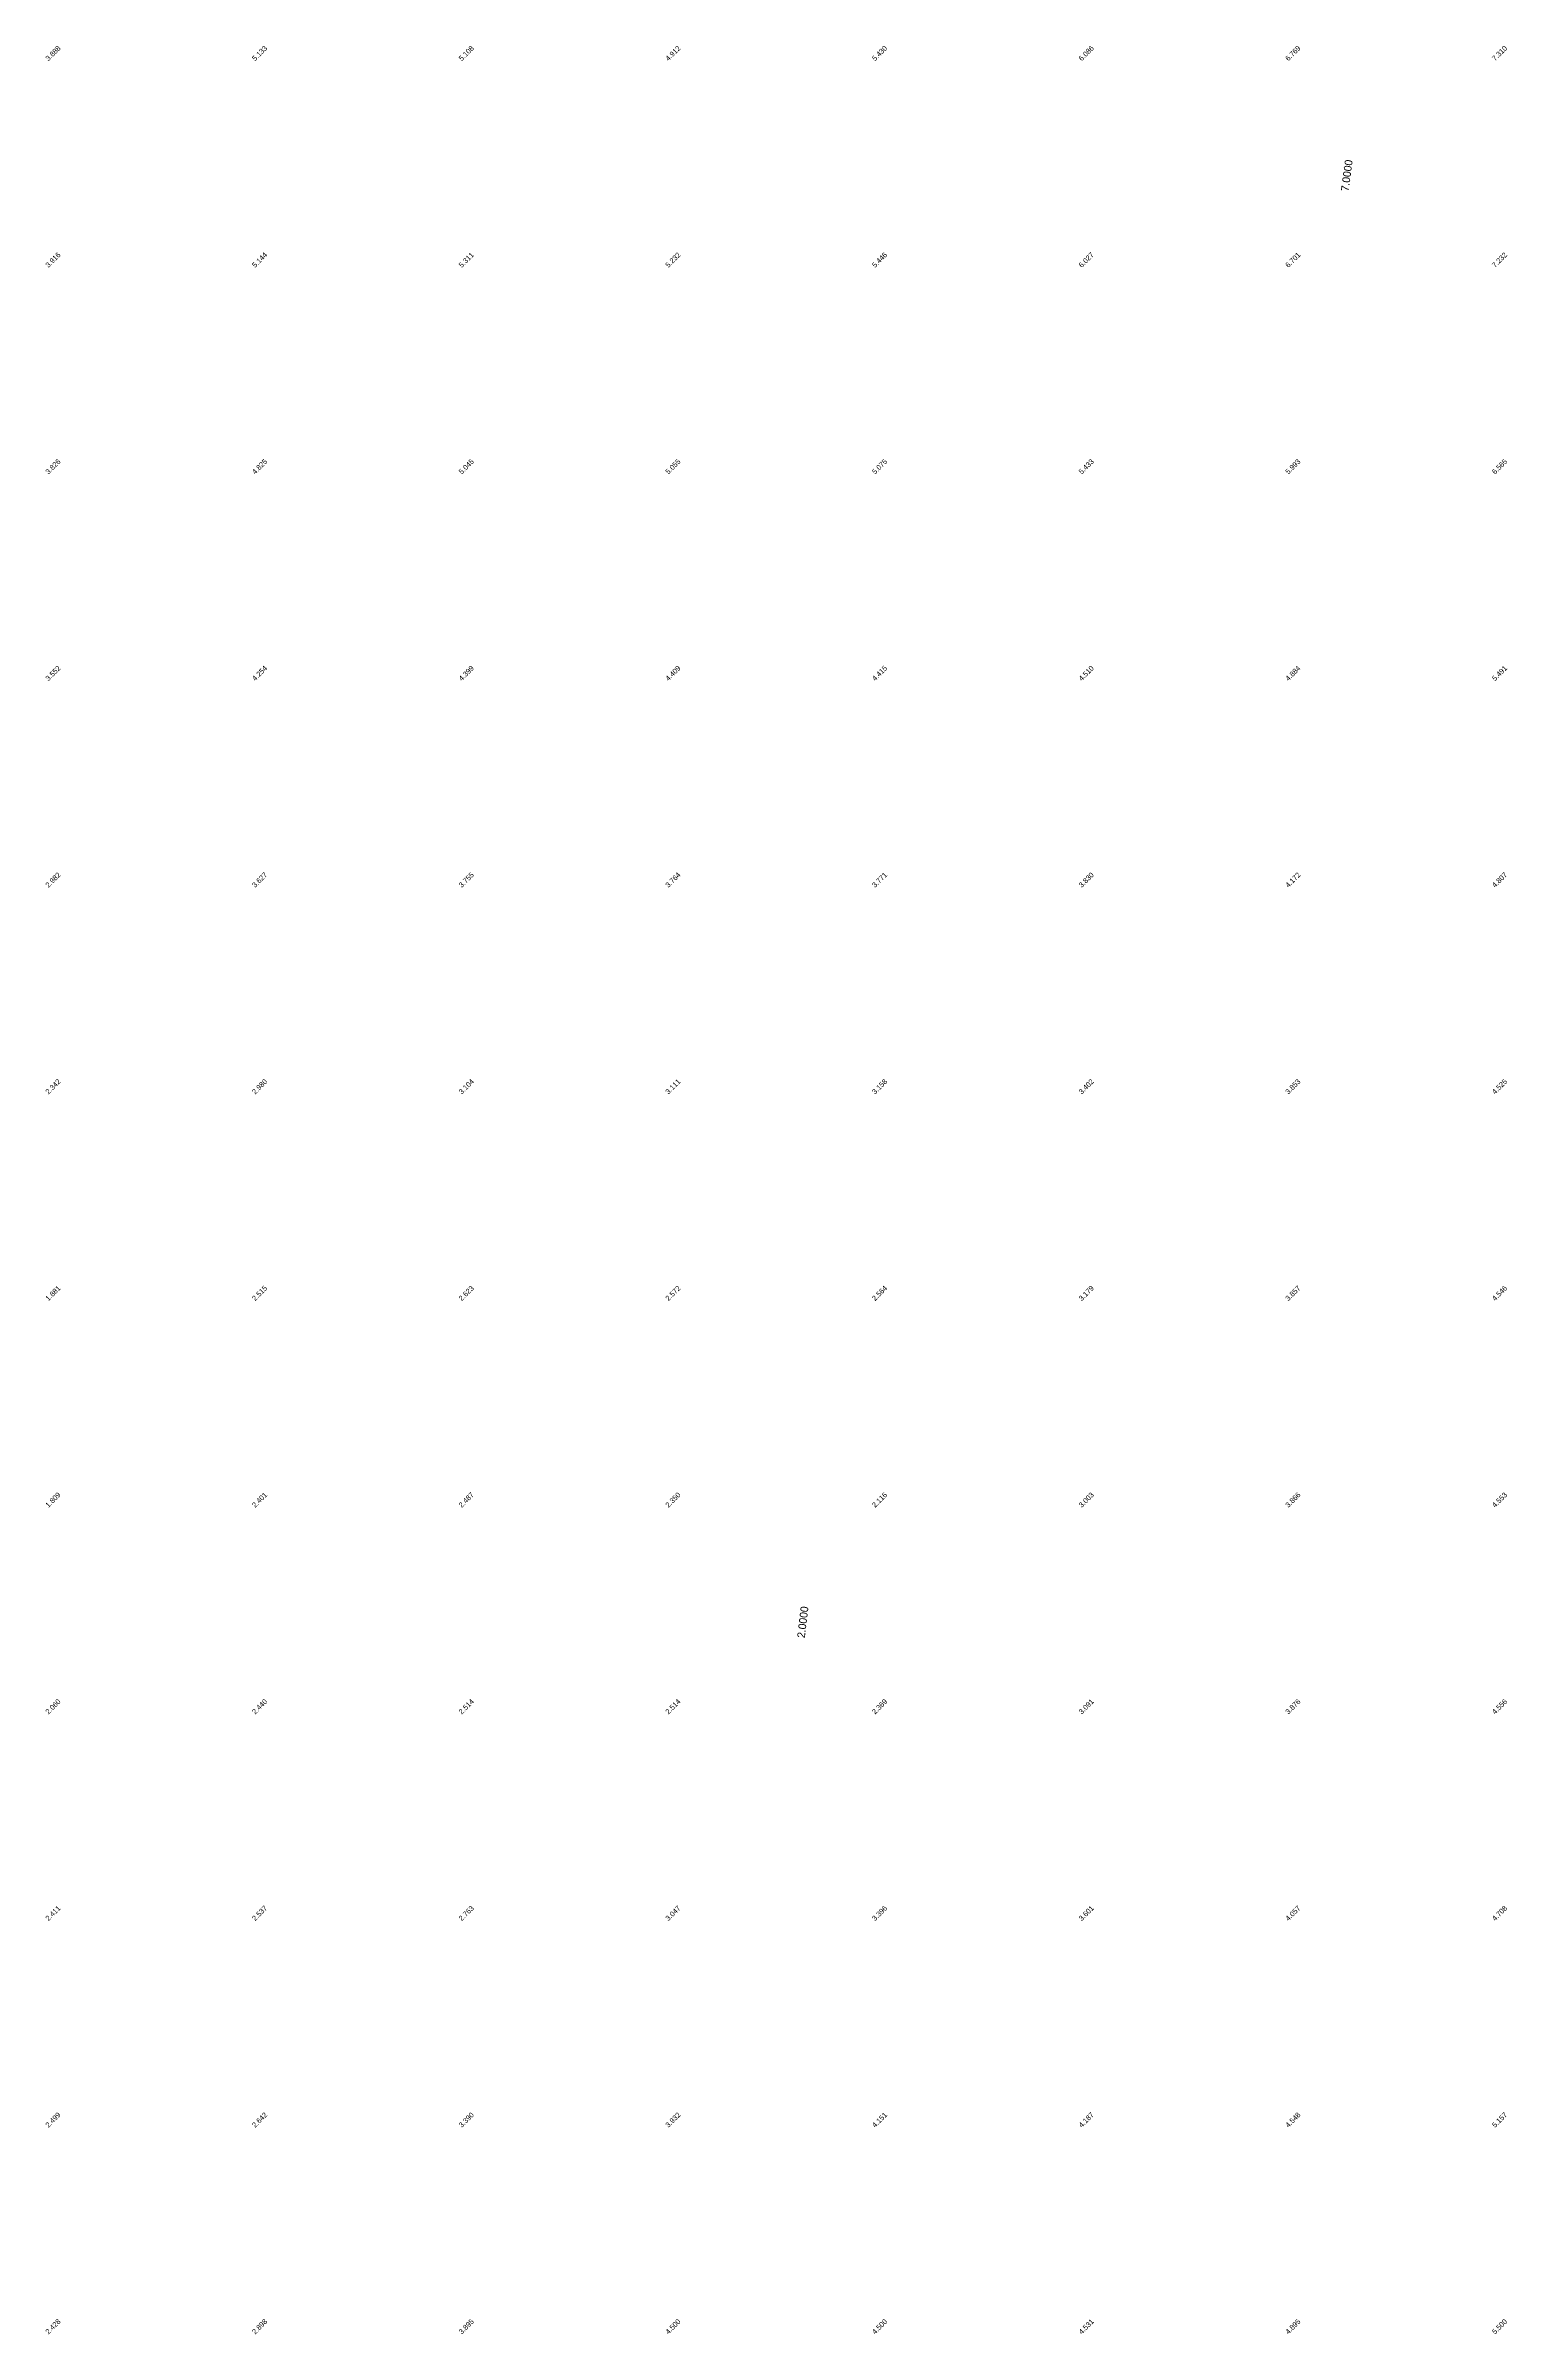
# Model space of a CAD drawing. Header units: metres. Extents: x 286386 to 287779, y 2079267 to 2080589.
# Drawn here: x 286779.3 to 286920.7, y 2080039.3 to 2080260.7 of the extents above; entities that cross this region are included whole.
import ezdxf
from ezdxf.enums import TextEntityAlignment as Align

# ---------------------------------------------------------------- set-up
doc = ezdxf.new("R2010")
doc.units = ezdxf.units.M
doc.header["$MEASUREMENT"] = 0
doc.layers.add('ESContAnn', color=231, linetype='Continuous')
doc.layers.add('ESElevation', color=150, linetype='Continuous')

msp = doc.modelspace()

# ---------------------------------------------------------------- texts
at = {"layer": 'ESContAnn'}
for s, rotation, p in [('7.0000', 82.4606, (286905.22, 2080248.17)), ('2.0000', 83.1572, (286852.57, 2080108.17))]:
    msp.add_text(s, height=0.75, rotation=rotation, dxfattribs=at).set_placement(p, align=Align.MIDDLE_CENTER)
at = {"layer": 'ESElevation'}
for s, p in [('3.888', (286780, 2080260)), ('5.133', (286800, 2080260)), ('5.108', (286820, 2080260)), ('4.912', (286840, 2080260)), ('5.430', (286860, 2080260)), ('6.086', (286880, 2080260)), ('6.769', (286900, 2080260)), ('7.310', (286920, 2080260)), ('3.916', (286780, 2080240)), ('5.144', (286800, 2080240)), ('5.311', (286820, 2080240)), ('5.232', (286840, 2080240)), ('5.446', (286860, 2080240)), ('6.027', (286880, 2080240)), ('6.701', (286900, 2080240)), ('7.232', (286920, 2080240)), ('3.826', (286780, 2080220)), ('4.825', (286800, 2080220)), ('5.045', (286820, 2080220)), ('5.055', (286840, 2080220)), ('5.075', (286860, 2080220)), ('5.433', (286880, 2080220)), ('5.993', (286900, 2080220)), ('6.565', (286920, 2080220)), ('3.552', (286780, 2080200)), ('4.254', (286800, 2080200)), ('4.399', (286820, 2080200)), ('4.409', (286840, 2080200)), ('4.415', (286860, 2080200)), ('4.510', (286880, 2080200)), ('4.884', (286900, 2080200)), ('5.491', (286920, 2080200)), ('2.982', (286780, 2080180)), ('3.627', (286800, 2080180)), ('3.755', (286820, 2080180)), ('3.764', (286840, 2080180)), ('3.771', (286860, 2080180)), ('3.830', (286880, 2080180)), ('4.172', (286900, 2080180)), ('4.807', (286920, 2080180)), ('2.342', (286780, 2080160)), ('2.980', (286800, 2080160)), ('3.104', (286820, 2080160)), ('3.158', (286860, 2080160)), ('3.402', (286880, 2080160)), ('3.853', (286900, 2080160)), ('4.525', (286920, 2080160)), ('3.111', (286840, 2080160)), ('1.881', (286780, 2080140)), ('2.515', (286800, 2080140)), ('2.623', (286820, 2080140)), ('2.572', (286840, 2080140)), ('2.564', (286860, 2080140)), ('3.179', (286880, 2080140)), ('3.857', (286900, 2080140)), ('4.546', (286920, 2080140)), ('1.809', (286780, 2080120)), ('2.401', (286800, 2080120)), ('2.487', (286820, 2080120)), ('2.350', (286840, 2080120)), ('2.116', (286860, 2080120)), ('3.003', (286880, 2080120)), ('3.866', (286900, 2080120)), ('4.553', (286920, 2080120)), ('2.060', (286780, 2080100)), ('2.440', (286800, 2080100)), ('2.514', (286820, 2080100)), ('2.514', (286840, 2080100)), ('2.369', (286860, 2080100)), ('3.091', (286880, 2080100)), ('3.876', (286900, 2080100)), ('4.556', (286920, 2080100)), ('2.411', (286780, 2080080)), ('2.537', (286800, 2080080)), ('2.763', (286820, 2080080)), ('3.047', (286840, 2080080)), ('3.396', (286860, 2080080)), ('3.601', (286880, 2080080)), ('4.057', (286900, 2080080)), ('4.708', (286920, 2080080)), ('2.499', (286780, 2080060)), ('2.642', (286800, 2080060)), ('3.390', (286820, 2080060)), ('3.932', (286840, 2080060)), ('4.151', (286860, 2080060)), ('4.187', (286880, 2080060)), ('4.548', (286900, 2080060)), ('5.157', (286920, 2080060)), ('2.428', (286780, 2080040)), ('2.898', (286800, 2080040)), ('3.895', (286820, 2080040)), ('4.500', (286840, 2080040)), ('4.500', (286860, 2080040)), ('4.531', (286880, 2080040)), ('4.895', (286900, 2080040)), ('5.500', (286920, 2080040))]:
    msp.add_text(s, height=0.5, rotation=45, dxfattribs=at).set_placement(p, align=Align.MIDDLE_CENTER)

doc.saveas('drawing.dxf')
